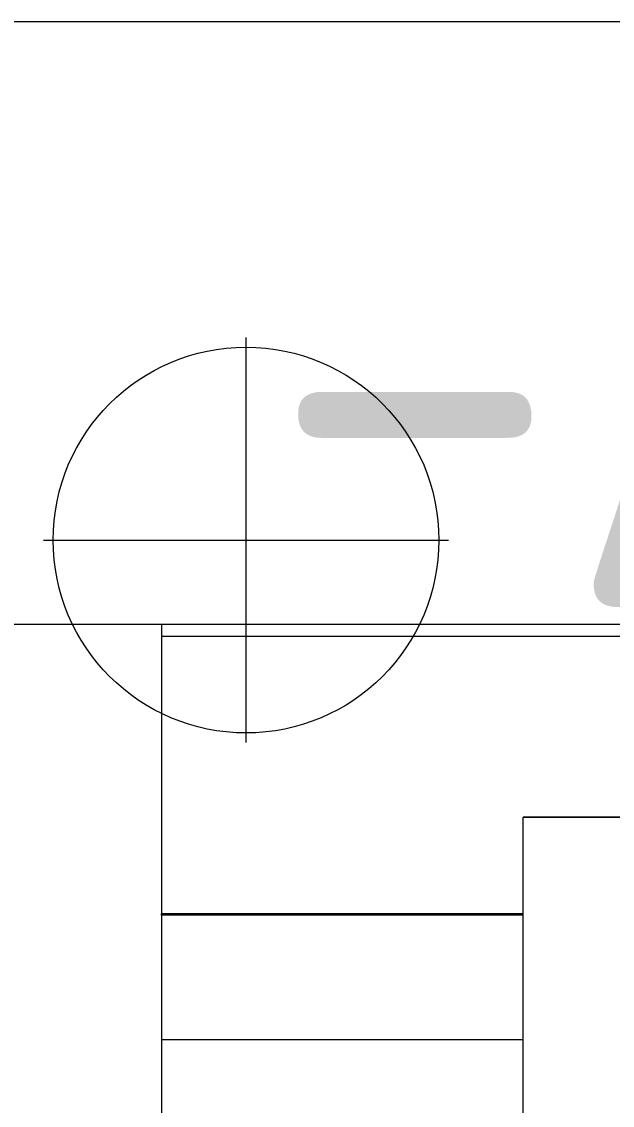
# Model space of a CAD drawing. Header units: millimetres. Extents: x 4134 to 7422, y 1400 to 3585.
# Drawn here: x 5090.64 to 5115.14, y 3360.83 to 3405.78 of the extents above; entities that cross this region are included whole.
import ezdxf
from ezdxf.enums import TextEntityAlignment as Align

# ---------------------------------------------------------------- set-up
doc = ezdxf.new("R2010")
doc.units = ezdxf.units.MM
doc.layers.add('! NO PLOT !', color=7, linetype='Continuous', true_color=0xff75dd, plot=False)
doc.layers.add('000-PI-Oprema', color=30, linetype='Continuous', lineweight=5)
doc.layers.add('000-PI-ORMAR', color=2, linetype='Continuous')
doc.layers.add('004-PI-DIN Šina', color=3, linetype='Continuous')
doc.styles.add('PI0', font='isocpeur.ttf', dxfattribs={"width": 0.9})

# ---------------------------------------------------------------- blocks, each defined once
blk = doc.blocks.new('2000x800_montazna ploca')
at = {"layer": '! NO PLOT !', "color": 0, "linetype": 'ByBlock', "lineweight": 0}
for p, q in [((-4316.669, 1616.287), (-4316.669, 1633.087)), ((-4325.069, 1624.687), (-4308.269, 1624.687))]:
    blk.add_line(p, q, dxfattribs=at)
blk.add_circle((-4316.669, 1624.687), 8, dxfattribs=at)
at = {"layer": '000-PI-ORMAR', "color": 0, "linetype": 'ByBlock', "lineweight": 0}
blk.add_line((-4289.669, 1646.187), (-4333.669, 1646.187), dxfattribs=at)
blk = doc.blocks.new('IM 155-5 PN ST - 6ES7155-5AA01-0AB0')
at = {"color": 0, "linetype": 'ByBlock', "lineweight": 0, "ltscale": 0.25}
blk.add_lwpolyline([(0, 147.007), (34.8, 147.007), (34.8, 0), (0, 0), (0, 147.007)], dxfattribs=at)
at = {"layer": '000-PI-Oprema', "color": 0, "linetype": 'ByBlock', "lineweight": 0}
blk.add_line((4.9, 147.007), (0, 147.007), dxfattribs=at)

msp = doc.modelspace()

# ---------------------------------------------------------------- linework, layer by layer
at = {"layer": '! NO PLOT !', "color": 0, "linetype": 'ByBlock', "lineweight": 0, "ltscale": 0.25}
msp.add_line((5101.448, 3380.778), (5086.448, 3380.778), dxfattribs=at)
at = {"layer": '004-PI-DIN Šina', "color": 0, "linetype": 'ByBlock', "lineweight": 0}
for p, q in [((5096.448, 3380.778), (5096.448, 3380.278)), ((5579.048, 3380.778), (5096.448, 3380.778)), ((5096.448, 3380.278), (5096.448, 3368.778)), ((5579.048, 3380.278), (5096.448, 3380.278)), ((5096.448, 3368.717), (5096.448, 3368.778)), ((5111.448, 3368.778), (5096.448, 3368.778)), ((5096.448, 3368.717), (5096.448, 3363.554)), ((5111.448, 3368.717), (5096.448, 3368.717)), ((5096.448, 3363.554), (5096.448, 3357.896)), ((5111.448, 3363.554), (5096.448, 3363.554))]:
    msp.add_line(p, q, dxfattribs=at)

# ---------------------------------------------------------------- block references
at = {"layer": '000-PI-Oprema', "color": 0, "linetype": 'ByBlock', "lineweight": 0}
msp.add_blockref('IM 155-5 PN ST - 6ES7155-5AA01-0AB0', (5111.448, 3225.772), dxfattribs=at)
at = {"layer": '000-PI-ORMAR', "color": 0, "linetype": 'ByBlock', "lineweight": 0}
msp.add_blockref('2000x800_montazna ploca', (9416.617, 1759.591), dxfattribs=at)

# ---------------------------------------------------------------- texts
at = {"color": 0, "linetype": 'ByBlock', "lineweight": 0, "style": 'PI0', "width": 0.9}
msp.add_text('-A400', height=20, dxfattribs=at).set_placement((5134.148, 3391.551), align=Align.MIDDLE)

doc.saveas('drawing.dxf')
